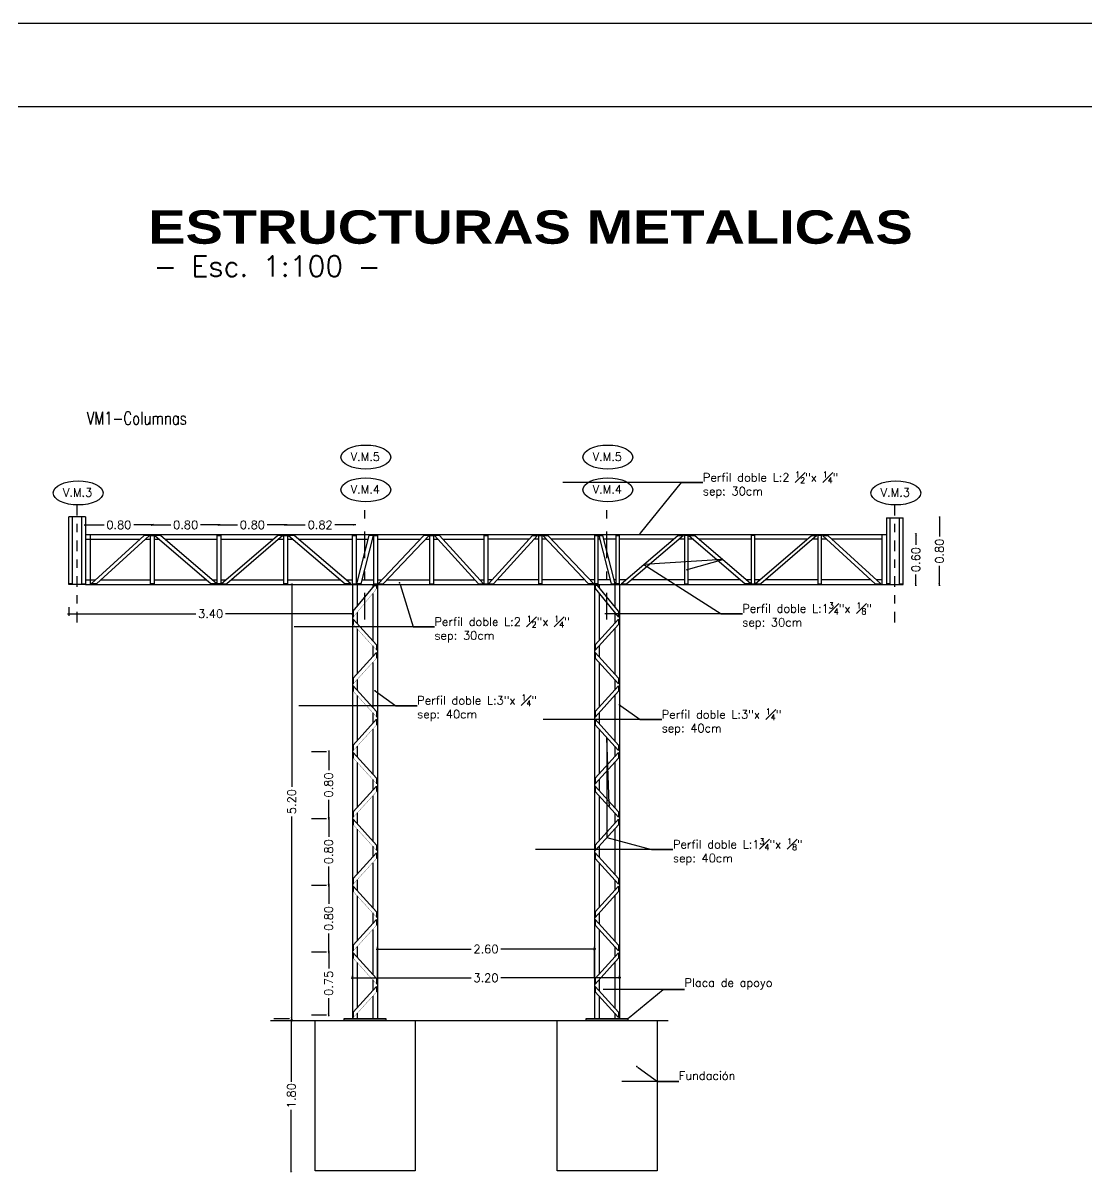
# Model space of a CAD drawing. Header units: millimetres. Extents: x 15 to 74, y 2 to 179.
# Drawn here: x 50.73 to 63.48, y 115.47 to 129.33 of the extents above; entities that cross this region are included whole.
import ezdxf
from ezdxf import colors
from ezdxf.entities.mleader import LeaderData, LeaderLine
from ezdxf.math import Vec2, Vec3

# ---------------------------------------------------------------- set-up
doc = ezdxf.new("R2010")
doc.units = ezdxf.units.MM
doc.linetypes.add('DASHDOT', pattern=[25.4, 12.7, -6.35, 0, -6.35])
for name, color, linetype in [('00-NIVELES', 3, 'Continuous'), ('00-REFE', 2, 'Continuous'), ('Cordones', 4, 'Continuous'), ('Diagonales', 12, 'Continuous'), ('EjeV.M. 2', 4, 'DASHDOT'), ('EjeV.M.4', 6, 'DASHDOT'), ('TEXTO', 7, 'Continuous'), ('Vigas - frontal', 8, 'Continuous'), ('ZAP-NERV', 5, 'Continuous')]:
    doc.layers.add(name, color=color, linetype=linetype)
doc.styles.add('ARIAL', font='Simplex.shx')
doc.styles.add('COTAS', font='simplex.shx')
doc.styles.add('ROMANS', font='romans')
doc.styles.add('SANSSERIFBOLD', font='sasb____.pfb', dxfattribs={"width": 1.2})
doc.dimstyles.new('COTAS01', dxfattribs={"dimscale": 0.5, "dimtxt": 0.2, "dimasz": 0.05, "dimexe": 0.05, "dimexo": 1, "dimgap": 0.05, "dimtad": 0, "dimzin": 0, "dimdsep": 46, "dimtxsty": 'COTAS', "dimblk1": 'ARCHTICK', "dimblk2": 'ARCHTICK', "dimsah": 1, "dimcen": 0.05, "dimdle": 0.03, "dimclrd": 1, "dimclre": 1, "dimclrt": 2, "dimadec": 0, "dimazin": 0, "dimtfac": 1, "dimtofl": 0, "dimtmove": 0, "dimatfit": 3, "dimldrblk": 'ARCHTICK', "dimfxl": 1, "dimtolj": 1, "dimtzin": 0, "dimarcsym": 0})

# ---------------------------------------------------------------- blocks, each defined once
blk = doc.blocks.new('_Dot')
at = {"color": 0, "linetype": 'ByBlock', "lineweight": -2}
blk.add_line((-0.5, 0), (-1, 0), dxfattribs=at)
at = {"color": 0, "linetype": 'ByBlock', "const_width": 0.5}
blk.add_lwpolyline([(-0.25, 0, 1), (0.25, 0, 1)], format="xyb", close=True, dxfattribs=at)
blk = doc.blocks.new('_ARCHTICK')
at = {"color": 0, "linetype": 'ByBlock', "const_width": 0.15}
blk.add_lwpolyline([(-0.5, -0.5), (0.5, 0.5)], dxfattribs=at)
blk = doc.blocks.new('*D49')
at = {"layer": 'DEFPOINTS', "color": 0, "transparency": 16777216}
for p in [(61.075, 123.206), (61.075, 122.606), (61.427, 122.606)]:
    blk.add_point(p, dxfattribs=at)
at = {"layer": 'Diagonales', "color": 1, "lineweight": -2, "transparency": 16777216}
for p, q in [((61.427, 123.221), (61.427, 123.083)), ((61.427, 122.591), (61.427, 122.729))]:
    blk.add_line(p, q, dxfattribs=at)
at = {"layer": 'Diagonales', "color": 1, "lineweight": -2, "transparency": 16777216, "xscale": 0.025, "yscale": 0.025, "zscale": 0.025}
for p, rotation in [((61.427, 123.206), 90), ((61.427, 122.606), 270)]:
    blk.add_blockref('_ARCHTICK', p, dxfattribs=dict(at, rotation=rotation))
at = {"layer": 'Diagonales', "color": 2, "transparency": 16777216, "insert": (61.427, 122.906), "char_height": 0.1, "attachment_point": 5, "rotation": 90, "style": 'COTAS'}
blk.add_mtext('\\A1;0.60', dxfattribs=at)
blk = doc.blocks.new('*D50')
at = {"layer": 'DEFPOINTS', "color": 0, "transparency": 16777216}
for p in [(60.997, 123.408), (60.997, 122.606), (61.71, 122.606)]:
    blk.add_point(p, dxfattribs=at)
at = {"layer": 'Diagonales', "color": 1, "lineweight": -2, "transparency": 16777216}
for p, q in [((61.71, 123.423), (61.71, 123.184)), ((61.71, 122.591), (61.71, 122.83))]:
    blk.add_line(p, q, dxfattribs=at)
at = {"layer": 'Diagonales', "color": 1, "lineweight": -2, "transparency": 16777216, "xscale": 0.025, "yscale": 0.025, "zscale": 0.025}
for p, rotation in [((61.71, 123.408), 90), ((61.71, 122.606), 270)]:
    blk.add_blockref('_ARCHTICK', p, dxfattribs=dict(at, rotation=rotation))
at = {"layer": 'Diagonales', "color": 2, "transparency": 16777216, "insert": (61.71, 123.007), "char_height": 0.1, "attachment_point": 5, "rotation": 90, "style": 'COTAS'}
blk.add_mtext('\\A1;0.80', dxfattribs=at)
blk = doc.blocks.new('*D51')
at = {"layer": 'DEFPOINTS', "color": 0, "transparency": 16777216}
for p in [(54.234, 122.606), (53.947, 117.406), (54.234, 117.406)]:
    blk.add_point(p, dxfattribs=at)
at = {"layer": 'Diagonales', "color": 1, "lineweight": -2, "transparency": 16777216}
for p, q in [((53.734, 122.606), (53.922, 122.606)), ((53.947, 122.621), (53.947, 120.183)), ((53.947, 117.391), (53.947, 119.829)), ((53.734, 117.406), (53.922, 117.406))]:
    blk.add_line(p, q, dxfattribs=at)
at = {"layer": 'Diagonales', "color": 1, "lineweight": -2, "transparency": 16777216, "xscale": 0.025, "yscale": 0.025, "zscale": 0.025}
for p, rotation in [((53.947, 122.606), 90), ((53.947, 117.406), 270)]:
    blk.add_blockref('_ARCHTICK', p, dxfattribs=dict(at, rotation=rotation))
at = {"layer": 'Diagonales', "color": 2, "transparency": 16777216, "insert": (53.947, 120.006), "char_height": 0.1, "attachment_point": 5, "rotation": 90, "style": 'COTAS'}
blk.add_mtext('\\A1;5.20', dxfattribs=at)
blk = doc.blocks.new('*D52')
at = {"layer": 'DEFPOINTS', "color": 0, "transparency": 16777216}
for p in [(57.875, 117.894), (54.675, 117.406), (57.875, 117.406)]:
    blk.add_point(p, dxfattribs=at)
at = {"layer": 'Diagonales', "color": 1, "lineweight": -2, "transparency": 16777216}
for p, q in [((54.66, 117.894), (56.098, 117.894)), ((54.675, 117.906), (54.675, 117.919)), ((57.89, 117.894), (56.453, 117.894)), ((57.875, 117.906), (57.875, 117.919))]:
    blk.add_line(p, q, dxfattribs=at)
at = {"layer": 'Diagonales', "color": 1, "lineweight": -2, "transparency": 16777216, "xscale": 0.025, "yscale": 0.025, "zscale": 0.025, "rotation": 180}
blk.add_blockref('_ARCHTICK', (54.675, 117.894), dxfattribs=at)
at = {"layer": 'Diagonales', "color": 1, "lineweight": -2, "transparency": 16777216, "xscale": 0.025, "yscale": 0.025, "zscale": 0.025}
blk.add_blockref('_ARCHTICK', (57.875, 117.894), dxfattribs=at)
at = {"layer": 'Diagonales', "color": 2, "transparency": 16777216, "insert": (56.275, 117.894), "char_height": 0.1, "attachment_point": 5, "style": 'COTAS'}
blk.add_mtext('\\A1;3.20', dxfattribs=at)
blk = doc.blocks.new('*D53')
at = {"layer": 'DEFPOINTS', "color": 0, "transparency": 16777216}
for p in [(57.575, 118.239), (54.975, 117.406), (57.575, 117.406)]:
    blk.add_point(p, dxfattribs=at)
at = {"layer": 'Diagonales', "color": 1, "lineweight": -2, "transparency": 16777216}
for p, q in [((54.975, 117.906), (54.975, 118.264)), ((57.575, 117.906), (57.575, 118.264)), ((54.96, 118.239), (56.098, 118.239)), ((57.59, 118.239), (56.453, 118.239))]:
    blk.add_line(p, q, dxfattribs=at)
at = {"layer": 'Diagonales', "color": 1, "lineweight": -2, "transparency": 16777216, "xscale": 0.025, "yscale": 0.025, "zscale": 0.025, "rotation": 180}
blk.add_blockref('_ARCHTICK', (54.975, 118.239), dxfattribs=at)
at = {"layer": 'Diagonales', "color": 1, "lineweight": -2, "transparency": 16777216, "xscale": 0.025, "yscale": 0.025, "zscale": 0.025}
blk.add_blockref('_ARCHTICK', (57.575, 118.239), dxfattribs=at)
at = {"layer": 'Diagonales', "color": 2, "transparency": 16777216, "insert": (56.275, 118.239), "char_height": 0.1, "attachment_point": 5, "style": 'COTAS'}
blk.add_mtext('\\A1;2.60', dxfattribs=at)
blk = doc.blocks.new('*D54')
at = {"layer": 'DEFPOINTS', "color": 0, "transparency": 16777216}
for p in [(51.275, 122.836), (54.675, 122.836), (54.675, 122.258)]:
    blk.add_point(p, dxfattribs=at)
at = {"layer": 'Diagonales', "color": 1, "lineweight": -2, "transparency": 16777216}
for p, q in [((51.275, 122.336), (51.275, 122.233)), ((54.675, 122.336), (54.675, 122.233)), ((51.26, 122.258), (52.798, 122.258)), ((54.69, 122.258), (53.153, 122.258))]:
    blk.add_line(p, q, dxfattribs=at)
at = {"layer": 'Diagonales', "color": 1, "lineweight": -2, "transparency": 16777216, "xscale": 0.025, "yscale": 0.025, "zscale": 0.025, "rotation": 180}
blk.add_blockref('_ARCHTICK', (51.275, 122.258), dxfattribs=at)
at = {"layer": 'Diagonales', "color": 1, "lineweight": -2, "transparency": 16777216, "xscale": 0.025, "yscale": 0.025, "zscale": 0.025}
blk.add_blockref('_ARCHTICK', (54.675, 122.258), dxfattribs=at)
at = {"layer": 'Diagonales', "color": 2, "transparency": 16777216, "insert": (52.975, 122.258), "char_height": 0.1, "attachment_point": 5, "style": 'COTAS'}
blk.add_mtext('\\A1;3.40', dxfattribs=at)
blk = doc.blocks.new('*D55')
at = {"layer": 'DEFPOINTS', "color": 0, "transparency": 16777216}
for p in [(53.076, 123.322), (52.276, 123.211), (53.076, 123.211)]:
    blk.add_point(p, dxfattribs=at)
at = {"layer": 'Diagonales', "color": 1, "lineweight": -2, "transparency": 16777216}
for p, q in [((52.261, 123.322), (52.499, 123.322)), ((53.091, 123.322), (52.854, 123.322))]:
    blk.add_line(p, q, dxfattribs=at)
at = {"layer": 'Diagonales', "color": 1, "lineweight": -2, "transparency": 16777216, "xscale": 0.025, "yscale": 0.025, "zscale": 0.025, "rotation": 180}
blk.add_blockref('_ARCHTICK', (52.276, 123.322), dxfattribs=at)
at = {"layer": 'Diagonales', "color": 1, "lineweight": -2, "transparency": 16777216, "xscale": 0.025, "yscale": 0.025, "zscale": 0.025}
blk.add_blockref('_ARCHTICK', (53.076, 123.322), dxfattribs=at)
at = {"layer": 'Diagonales', "color": 2, "transparency": 16777216, "insert": (52.676, 123.322), "char_height": 0.1, "attachment_point": 5, "style": 'COTAS'}
blk.add_mtext('\\A1;0.80', dxfattribs=at)
blk = doc.blocks.new('*D56')
at = {"layer": 'DEFPOINTS', "color": 0, "transparency": 16777216}
for p in [(53.876, 123.322), (53.076, 123.211), (53.876, 123.211)]:
    blk.add_point(p, dxfattribs=at)
at = {"layer": 'Diagonales', "color": 1, "lineweight": -2, "transparency": 16777216}
for p, q in [((53.061, 123.322), (53.299, 123.322)), ((53.891, 123.322), (53.654, 123.322))]:
    blk.add_line(p, q, dxfattribs=at)
at = {"layer": 'Diagonales', "color": 1, "lineweight": -2, "transparency": 16777216, "xscale": 0.025, "yscale": 0.025, "zscale": 0.025, "rotation": 180}
blk.add_blockref('_ARCHTICK', (53.076, 123.322), dxfattribs=at)
at = {"layer": 'Diagonales', "color": 1, "lineweight": -2, "transparency": 16777216, "xscale": 0.025, "yscale": 0.025, "zscale": 0.025}
blk.add_blockref('_ARCHTICK', (53.876, 123.322), dxfattribs=at)
at = {"layer": 'Diagonales', "color": 2, "transparency": 16777216, "insert": (53.476, 123.322), "char_height": 0.1, "attachment_point": 5, "style": 'COTAS'}
blk.add_mtext('\\A1;0.80', dxfattribs=at)
blk = doc.blocks.new('*D57')
at = {"layer": 'DEFPOINTS', "color": 0, "transparency": 16777216}
for p in [(54.699, 123.322), (53.876, 123.211), (54.699, 123.211)]:
    blk.add_point(p, dxfattribs=at)
at = {"layer": 'Diagonales', "color": 1, "lineweight": -2, "transparency": 16777216}
for p, q in [((53.861, 123.322), (54.11, 123.322)), ((54.714, 123.322), (54.465, 123.322))]:
    blk.add_line(p, q, dxfattribs=at)
at = {"layer": 'Diagonales', "color": 1, "lineweight": -2, "transparency": 16777216, "xscale": 0.025, "yscale": 0.025, "zscale": 0.025, "rotation": 180}
blk.add_blockref('_ARCHTICK', (53.876, 123.322), dxfattribs=at)
at = {"layer": 'Diagonales', "color": 1, "lineweight": -2, "transparency": 16777216, "xscale": 0.025, "yscale": 0.025, "zscale": 0.025}
blk.add_blockref('_ARCHTICK', (54.699, 123.322), dxfattribs=at)
at = {"layer": 'Diagonales', "color": 2, "transparency": 16777216, "insert": (54.288, 123.322), "char_height": 0.1, "attachment_point": 5, "style": 'COTAS'}
blk.add_mtext('\\A1;0.82', dxfattribs=at)
blk = doc.blocks.new('*D58')
at = {"layer": 'DEFPOINTS', "color": 0, "transparency": 16777216}
for p in [(54.39, 118.204), (54.685, 118.204), (54.685, 117.451)]:
    blk.add_point(p, dxfattribs=at)
at = {"layer": 'Diagonales', "color": 1, "lineweight": -2, "transparency": 16777216}
for p, q in [((54.185, 118.204), (54.365, 118.204)), ((54.39, 118.219), (54.39, 118.005)), ((54.39, 117.436), (54.39, 117.65)), ((54.185, 117.451), (54.365, 117.451))]:
    blk.add_line(p, q, dxfattribs=at)
at = {"layer": 'Diagonales', "color": 1, "lineweight": -2, "transparency": 16777216, "xscale": 0.025, "yscale": 0.025, "zscale": 0.025}
for p, rotation in [((54.39, 118.204), 90), ((54.39, 117.451), 270)]:
    blk.add_blockref('_ARCHTICK', p, dxfattribs=dict(at, rotation=rotation))
at = {"layer": 'Diagonales', "color": 2, "transparency": 16777216, "insert": (54.39, 117.828), "char_height": 0.1, "attachment_point": 5, "rotation": 90, "style": 'COTAS'}
blk.add_mtext('\\A1;0.75', dxfattribs=at)
blk = doc.blocks.new('*D59')
at = {"layer": 'DEFPOINTS', "color": 0, "transparency": 16777216}
for p in [(54.39, 119.005), (54.685, 119.005), (54.685, 118.204)]:
    blk.add_point(p, dxfattribs=at)
at = {"layer": 'Diagonales', "color": 1, "lineweight": -2, "transparency": 16777216}
for p, q in [((54.185, 119.005), (54.365, 119.005)), ((54.39, 119.02), (54.39, 118.782)), ((54.39, 118.189), (54.39, 118.427)), ((54.185, 118.204), (54.365, 118.204))]:
    blk.add_line(p, q, dxfattribs=at)
at = {"layer": 'Diagonales', "color": 1, "lineweight": -2, "transparency": 16777216, "xscale": 0.025, "yscale": 0.025, "zscale": 0.025}
for p, rotation in [((54.39, 119.005), 90), ((54.39, 118.204), 270)]:
    blk.add_blockref('_ARCHTICK', p, dxfattribs=dict(at, rotation=rotation))
at = {"layer": 'Diagonales', "color": 2, "transparency": 16777216, "insert": (54.39, 118.605), "char_height": 0.1, "attachment_point": 5, "rotation": 90, "style": 'COTAS'}
blk.add_mtext('\\A1;0.80', dxfattribs=at)
blk = doc.blocks.new('*D60')
at = {"layer": 'DEFPOINTS', "color": 0, "transparency": 16777216}
for p in [(54.39, 119.805), (54.685, 119.805), (54.685, 119.005)]:
    blk.add_point(p, dxfattribs=at)
at = {"layer": 'Diagonales', "color": 1, "lineweight": -2, "transparency": 16777216}
for p, q in [((54.185, 119.805), (54.365, 119.805)), ((54.39, 119.82), (54.39, 119.582)), ((54.39, 118.99), (54.39, 119.227)), ((54.185, 119.005), (54.365, 119.005))]:
    blk.add_line(p, q, dxfattribs=at)
at = {"layer": 'Diagonales', "color": 1, "lineweight": -2, "transparency": 16777216, "xscale": 0.025, "yscale": 0.025, "zscale": 0.025}
for p, rotation in [((54.39, 119.805), 90), ((54.39, 119.005), 270)]:
    blk.add_blockref('_ARCHTICK', p, dxfattribs=dict(at, rotation=rotation))
at = {"layer": 'Diagonales', "color": 2, "transparency": 16777216, "insert": (54.39, 119.405), "char_height": 0.1, "attachment_point": 5, "rotation": 90, "style": 'COTAS'}
blk.add_mtext('\\A1;0.80', dxfattribs=at)
blk = doc.blocks.new('*D61')
at = {"layer": 'DEFPOINTS', "color": 0, "transparency": 16777216}
for p in [(54.39, 120.605), (54.685, 120.605), (54.685, 119.805)]:
    blk.add_point(p, dxfattribs=at)
at = {"layer": 'Diagonales', "color": 1, "lineweight": -2, "transparency": 16777216}
for p, q in [((54.185, 120.605), (54.365, 120.605)), ((54.39, 120.62), (54.39, 120.382)), ((54.39, 119.79), (54.39, 120.027)), ((54.185, 119.805), (54.365, 119.805))]:
    blk.add_line(p, q, dxfattribs=at)
at = {"layer": 'Diagonales', "color": 1, "lineweight": -2, "transparency": 16777216, "xscale": 0.025, "yscale": 0.025, "zscale": 0.025}
for p, rotation in [((54.39, 120.605), 90), ((54.39, 119.805), 270)]:
    blk.add_blockref('_ARCHTICK', p, dxfattribs=dict(at, rotation=rotation))
at = {"layer": 'Diagonales', "color": 2, "transparency": 16777216, "insert": (54.39, 120.205), "char_height": 0.1, "attachment_point": 5, "rotation": 90, "style": 'COTAS'}
blk.add_mtext('\\A1;0.80', dxfattribs=at)
blk = doc.blocks.new('*D62')
at = {"layer": 'DEFPOINTS', "color": 0, "transparency": 16777216}
for p in [(52.275, 123.322), (51.475, 123.211), (52.275, 123.211)]:
    blk.add_point(p, dxfattribs=at)
at = {"layer": 'Diagonales', "color": 1, "lineweight": -2, "transparency": 16777216}
for p, q in [((51.46, 123.322), (51.698, 123.322)), ((52.29, 123.322), (52.053, 123.322))]:
    blk.add_line(p, q, dxfattribs=at)
at = {"layer": 'Diagonales', "color": 1, "lineweight": -2, "transparency": 16777216, "xscale": 0.025, "yscale": 0.025, "zscale": 0.025, "rotation": 180}
blk.add_blockref('_ARCHTICK', (51.475, 123.322), dxfattribs=at)
at = {"layer": 'Diagonales', "color": 1, "lineweight": -2, "transparency": 16777216, "xscale": 0.025, "yscale": 0.025, "zscale": 0.025}
blk.add_blockref('_ARCHTICK', (52.275, 123.322), dxfattribs=at)
at = {"layer": 'Diagonales', "color": 2, "transparency": 16777216, "insert": (51.875, 123.322), "char_height": 0.1, "attachment_point": 5, "style": 'COTAS'}
blk.add_mtext('\\A1;0.80', dxfattribs=at)
blk = doc.blocks.new('*D73')
at = {"layer": 'DEFPOINTS', "color": 0, "transparency": 16777216}
for p in [(53.942, 117.381), (54.226, 117.381), (54.227, 115.581)]:
    blk.add_point(p, dxfattribs=at)
at = {"layer": 'Diagonales', "color": 1, "lineweight": -2, "transparency": 16777216}
for p, q in [((53.942, 117.396), (53.942, 116.648)), ((53.942, 115.566), (53.942, 116.313))]:
    blk.add_line(p, q, dxfattribs=at)
at = {"layer": 'Diagonales', "color": 1, "lineweight": -2, "transparency": 16777216, "xscale": 0.025, "yscale": 0.025, "zscale": 0.025}
for p, rotation in [((53.942, 117.381), 90), ((53.942, 115.581), 270)]:
    blk.add_blockref('_ARCHTICK', p, dxfattribs=dict(at, rotation=rotation))
at = {"layer": 'Diagonales', "color": 2, "transparency": 16777216, "insert": (53.942, 116.481), "char_height": 0.1, "attachment_point": 5, "rotation": 90, "style": 'COTAS'}
blk.add_mtext('\\A1;1.80', dxfattribs=at)

msp = doc.modelspace()

# ---------------------------------------------------------------- linework, layer by layer
at = {"color": 1}
msp.add_lwpolyline([(73.988, 129.335), (73.988, 87.335), (14.588, 87.335), (14.588, 129.335)], close=True, dxfattribs=at)
at = {"color": 7}
msp.add_lwpolyline([(17.088, 128.335), (72.988, 128.335), (72.988, 88.335), (17.088, 88.335)], close=True, dxfattribs=at)
at = {"layer": 'Cordones'}
for p, q in [((51.475, 123.206), (51.475, 122.606)), ((51.475, 123.206), (61.075, 123.206)), ((51.475, 123.149), (52.125, 123.149)), ((51.532, 123.206), (51.532, 122.606)), ((52.191, 123.149), (52.253, 123.149)), ((52.297, 123.149), (52.362, 123.149)), ((52.43, 123.149), (53.053, 123.149)), ((53.097, 123.149), (53.72, 123.149)), ((53.788, 123.149), (53.853, 123.149)), ((53.897, 123.149), (53.963, 123.149)), ((54.031, 123.149), (54.675, 123.149)), ((54.72, 123.149), (54.865, 123.149)), ((54.91, 123.149), (54.931, 123.149)), ((54.975, 123.149), (55.488, 123.149)), ((55.647, 123.149), (55.7, 123.149)), ((55.76, 123.149), (56.253, 123.149)), ((56.79, 123.149), (56.297, 123.149)), ((56.903, 123.149), (56.85, 123.149)), ((57.575, 123.149), (57.063, 123.149)), ((57.64, 123.149), (57.62, 123.149)), ((57.831, 123.149), (57.686, 123.149)), ((58.519, 123.149), (57.875, 123.149)), ((58.653, 123.149), (58.587, 123.149)), ((58.762, 123.149), (58.697, 123.149)), ((59.453, 123.149), (58.83, 123.149)), ((60.12, 123.149), (59.497, 123.149)), ((60.253, 123.149), (60.188, 123.149)), ((60.359, 123.149), (60.297, 123.149)), ((61.018, 123.149), (60.425, 123.149)), ((61.018, 123.206), (61.018, 122.606)), ((51.475, 122.663), (51.595, 122.663)), ((51.475, 122.606), (61.075, 122.606)), ((51.661, 122.663), (52.253, 122.663)), ((52.297, 122.663), (52.925, 122.663)), ((52.993, 122.663), (53.053, 122.663)), ((53.097, 122.663), (53.157, 122.663)), ((53.225, 122.663), (53.853, 122.663)), ((53.897, 122.663), (54.531, 122.663)), ((54.599, 122.663), (54.675, 122.663)), ((54.675, 122.606), (54.675, 117.406)), ((54.72, 122.663), (54.74, 122.663)), ((54.732, 122.606), (54.732, 122.344)), ((54.786, 122.663), (54.931, 122.663)), ((54.918, 122.606), (54.918, 122.57)), ((54.975, 122.663), (55.028, 122.663)), ((54.975, 122.606), (54.975, 117.406)), ((55.09, 122.663), (55.603, 122.663)), ((55.647, 122.663), (56.142, 122.663)), ((56.202, 122.663), (56.253, 122.663)), ((56.349, 122.663), (56.297, 122.663)), ((56.903, 122.663), (56.409, 122.663)), ((57.461, 122.663), (56.947, 122.663)), ((57.575, 122.663), (57.522, 122.663)), ((57.575, 122.606), (57.575, 117.406)), ((57.764, 122.663), (57.62, 122.663)), ((57.632, 122.606), (57.632, 122.57)), ((57.831, 122.663), (57.81, 122.663)), ((57.818, 122.606), (57.818, 122.344)), ((57.951, 122.663), (57.875, 122.663)), ((57.875, 122.606), (57.875, 117.406)), ((58.653, 122.663), (58.019, 122.663)), ((59.325, 122.663), (58.697, 122.663)), ((59.453, 122.663), (59.393, 122.663)), ((59.557, 122.663), (59.497, 122.663)), ((60.253, 122.663), (59.625, 122.663)), ((60.889, 122.663), (60.297, 122.663)), ((61.018, 122.663), (60.955, 122.663)), ((54.918, 122.5), (54.918, 121.937)), ((57.632, 122.5), (57.632, 121.937)), ((54.732, 122.274), (54.732, 122.142)), ((57.818, 122.274), (57.818, 122.142)), ((54.732, 122.076), (54.732, 121.536)), ((57.818, 122.076), (57.818, 121.536)), ((54.918, 121.871), (54.918, 121.741)), ((57.632, 121.871), (57.632, 121.741)), ((54.918, 121.674), (54.918, 121.137)), ((57.632, 121.674), (57.632, 121.137)), ((54.732, 121.47), (54.732, 121.342)), ((57.818, 121.47), (57.818, 121.342)), ((54.732, 121.276), (54.732, 120.736)), ((57.818, 121.276), (57.818, 120.736)), ((54.918, 121.071), (54.918, 120.941)), ((57.632, 121.071), (57.632, 120.941)), ((54.918, 120.874), (54.918, 120.337)), ((57.632, 120.874), (57.632, 120.337)), ((54.732, 120.67), (54.732, 120.542)), ((57.818, 120.67), (57.818, 120.542)), ((54.732, 120.476), (54.732, 119.936)), ((57.818, 120.476), (57.818, 119.936)), ((54.918, 120.271), (54.918, 120.141)), ((57.632, 120.271), (57.632, 120.141)), ((54.918, 120.074), (54.918, 119.537)), ((57.632, 120.074), (57.632, 119.537)), ((54.732, 119.87), (54.732, 119.742)), ((57.818, 119.87), (57.818, 119.742)), ((54.732, 119.676), (54.732, 119.136)), ((57.818, 119.676), (57.818, 119.136)), ((54.918, 119.471), (54.918, 119.341)), ((57.632, 119.471), (57.632, 119.341)), ((54.918, 119.274), (54.918, 118.737)), ((57.632, 119.274), (57.632, 118.737)), ((54.732, 119.07), (54.732, 118.942)), ((57.818, 119.07), (57.818, 118.942)), ((54.732, 118.876), (54.732, 118.336)), ((57.818, 118.876), (57.818, 118.336)), ((54.918, 118.671), (54.918, 118.541)), ((57.632, 118.671), (57.632, 118.541)), ((54.918, 118.474), (54.918, 117.937)), ((57.632, 118.474), (57.632, 117.937)), ((54.732, 118.27), (54.732, 118.142)), ((57.818, 118.27), (57.818, 118.142)), ((54.732, 118.076), (54.732, 117.536)), ((57.818, 118.076), (57.818, 117.536)), ((54.918, 117.871), (54.918, 117.741)), ((57.632, 117.871), (57.632, 117.741)), ((54.918, 117.674), (54.918, 117.406)), ((57.632, 117.674), (57.632, 117.406)), ((54.732, 117.47), (54.732, 117.406)), ((57.818, 117.47), (57.818, 117.406))]:
    msp.add_line(p, q, dxfattribs=at)
at = {"layer": 'Diagonales'}
for p, q in [((52.242, 123.196), (52.177, 123.196)), ((52.376, 123.196), (52.308, 123.196)), ((53.842, 123.196), (53.775, 123.196)), ((53.976, 123.196), (53.908, 123.196)), ((54.72, 123.196), (54.675, 123.196)), ((54.923, 123.196), (54.877, 123.196)), ((54.975, 123.196), (54.931, 123.196)), ((55.593, 123.196), (55.532, 123.196)), ((55.549, 123.149), (55.603, 123.149)), ((55.647, 123.196), (55.603, 123.196)), ((55.717, 123.196), (55.657, 123.196)), ((56.833, 123.196), (56.893, 123.196)), ((56.903, 123.196), (56.947, 123.196)), ((57.002, 123.149), (56.947, 123.149)), ((56.957, 123.196), (57.018, 123.196)), ((57.575, 123.196), (57.62, 123.196)), ((57.628, 123.196), (57.674, 123.196)), ((57.831, 123.196), (57.875, 123.196)), ((58.574, 123.196), (58.642, 123.196)), ((58.708, 123.196), (58.776, 123.196)), ((60.175, 123.196), (60.242, 123.196)), ((60.308, 123.196), (60.374, 123.196)), ((51.609, 122.616), (51.544, 122.616)), ((52.297, 122.616), (52.253, 122.616)), ((53.048, 122.616), (52.98, 122.616)), ((53.097, 122.616), (53.053, 122.616)), ((53.103, 122.616), (53.171, 122.616)), ((53.897, 122.616), (53.853, 122.616)), ((54.655, 122.616), (54.586, 122.616)), ((54.675, 122.616), (54.72, 122.616)), ((54.774, 122.616), (54.728, 122.616)), ((54.931, 122.616), (54.975, 122.616)), ((54.939, 122.596), (54.965, 122.596)), ((54.965, 122.596), (54.965, 122.558)), ((54.984, 122.616), (55.045, 122.616)), ((55.603, 122.616), (55.647, 122.616)), ((56.184, 122.616), (56.244, 122.616)), ((56.253, 122.616), (56.297, 122.616)), ((56.306, 122.616), (56.366, 122.616)), ((56.947, 122.616), (56.903, 122.616)), ((57.566, 122.616), (57.505, 122.616)), ((57.62, 122.616), (57.575, 122.616)), ((57.575, 122.607), (57.575, 122.606)), ((57.585, 122.596), (57.585, 122.558)), ((57.611, 122.596), (57.585, 122.596)), ((57.776, 122.616), (57.822, 122.616)), ((57.875, 122.616), (57.831, 122.616)), ((57.896, 122.616), (57.964, 122.616)), ((58.653, 122.616), (58.697, 122.616)), ((59.448, 122.616), (59.38, 122.616)), ((59.453, 122.616), (59.497, 122.616)), ((59.503, 122.616), (59.571, 122.616)), ((60.253, 122.616), (60.297, 122.616)), ((60.941, 122.616), (61.007, 122.616)), ((54.685, 122.287), (54.685, 122.217)), ((57.865, 122.287), (57.865, 122.217)), ((54.685, 122.194), (54.685, 122.128)), ((57.865, 122.194), (57.865, 122.128)), ((54.965, 121.885), (54.965, 121.819)), ((57.585, 121.885), (57.585, 121.819)), ((54.965, 121.792), (54.965, 121.726)), ((57.585, 121.792), (57.585, 121.726)), ((54.685, 121.484), (54.685, 121.418)), ((57.865, 121.484), (57.865, 121.418)), ((54.685, 121.394), (54.685, 121.328)), ((57.865, 121.394), (57.865, 121.328)), ((54.965, 121.085), (54.965, 121.019)), ((57.585, 121.085), (57.585, 121.019)), ((54.965, 120.992), (54.965, 120.926)), ((57.585, 120.992), (57.585, 120.926)), ((54.685, 120.684), (54.685, 120.618)), ((57.865, 120.684), (57.865, 120.618)), ((54.685, 120.594), (54.685, 120.528)), ((57.865, 120.594), (57.865, 120.528)), ((54.965, 120.285), (54.965, 120.219)), ((54.965, 120.192), (54.965, 120.126)), ((57.585, 120.285), (57.585, 120.219)), ((57.585, 120.192), (57.585, 120.126)), ((54.685, 119.884), (54.685, 119.818)), ((54.685, 119.794), (54.685, 119.728)), ((57.865, 119.884), (57.865, 119.818)), ((57.865, 119.794), (57.865, 119.728)), ((54.965, 119.485), (54.965, 119.419)), ((54.965, 119.392), (54.965, 119.326)), ((57.585, 119.485), (57.585, 119.419)), ((57.585, 119.392), (57.585, 119.326)), ((54.685, 119.084), (54.685, 119.018)), ((57.865, 119.084), (57.865, 119.018)), ((54.685, 118.994), (54.685, 118.928)), ((57.865, 118.994), (57.865, 118.928)), ((54.965, 118.685), (54.965, 118.619)), ((57.585, 118.685), (57.585, 118.619)), ((54.965, 118.592), (54.965, 118.526)), ((57.585, 118.592), (57.585, 118.526)), ((54.685, 118.284), (54.685, 118.218)), ((57.865, 118.284), (57.865, 118.218)), ((54.685, 118.194), (54.685, 118.128)), ((57.865, 118.194), (57.865, 118.128)), ((54.965, 117.885), (54.965, 117.819)), ((57.585, 117.885), (57.585, 117.819)), ((54.965, 117.792), (54.965, 117.726)), ((57.585, 117.792), (57.585, 117.726)), ((54.685, 117.484), (54.685, 117.418)), ((57.865, 117.484), (57.865, 117.418))]:
    msp.add_line(p, q, dxfattribs=at)
for points in [[(51.544, 122.616), (52.177, 123.196)], [(52.242, 123.196), (51.609, 122.616)], [(52.253, 122.616), (52.253, 123.196), (52.297, 123.196), (52.297, 122.616)], [(52.308, 123.196), (52.98, 122.616)], [(53.048, 122.616), (52.376, 123.196)], [(53.053, 122.616), (53.053, 123.196), (53.097, 123.196), (53.097, 122.616)], [(53.103, 122.616), (53.775, 123.196)], [(53.842, 123.196), (53.171, 122.616)], [(53.853, 122.616), (53.853, 123.196), (53.897, 123.196), (53.897, 122.616)], [(53.908, 123.196), (54.586, 122.616)], [(54.655, 122.616), (53.976, 123.196)], [(54.675, 122.616), (54.675, 123.196), (54.72, 123.196), (54.72, 122.616)], [(54.728, 122.616), (54.877, 123.196)], [(54.923, 123.196), (54.774, 122.616)], [(54.931, 122.616), (54.931, 123.196), (54.975, 123.196), (54.975, 122.616)], [(54.984, 122.616), (55.532, 123.196)], [(55.593, 123.196), (55.045, 122.616)], [(55.603, 122.616), (55.603, 123.196), (55.647, 123.196), (55.647, 122.616)], [(55.657, 123.196), (56.184, 122.616)], [(56.244, 122.616), (55.717, 123.196)], [(56.253, 122.616), (56.253, 123.196), (56.297, 123.196), (56.297, 122.616)], [(56.306, 122.616), (56.833, 123.196)], [(56.893, 123.196), (56.366, 122.616)], [(56.947, 122.616), (56.947, 123.196), (56.903, 123.196), (56.903, 122.616)], [(56.957, 123.196), (57.505, 122.616)], [(57.566, 122.616), (57.018, 123.196)], [(57.62, 122.616), (57.62, 123.196), (57.575, 123.196), (57.575, 122.616)], [(57.628, 123.196), (57.776, 122.616)], [(57.822, 122.616), (57.674, 123.196)], [(57.875, 122.616), (57.875, 123.196), (57.831, 123.196), (57.831, 122.616)], [(57.896, 122.616), (58.574, 123.196)], [(58.642, 123.196), (57.964, 122.616)], [(58.697, 122.616), (58.697, 123.196), (58.653, 123.196), (58.653, 122.616)], [(58.708, 123.196), (59.38, 122.616)], [(59.448, 122.616), (58.776, 123.196)], [(59.497, 122.616), (59.497, 123.196), (59.453, 123.196), (59.453, 122.616)], [(59.503, 122.616), (60.175, 123.196)], [(60.242, 123.196), (59.571, 122.616)], [(60.297, 122.616), (60.297, 123.196), (60.253, 123.196), (60.253, 122.616)], [(60.308, 123.196), (60.941, 122.616)], [(61.007, 122.616), (60.374, 123.196)], [(54.685, 122.287), (54.939, 122.596)], [(57.585, 122.558), (57.865, 122.217)], [(57.865, 122.287), (57.611, 122.596)], [(54.965, 121.885), (54.685, 122.194)], [(57.585, 121.885), (57.865, 122.194)], [(57.865, 122.128), (57.585, 121.819)], [(54.685, 121.484), (54.965, 121.792)], [(57.865, 121.484), (57.585, 121.792)], [(57.585, 121.726), (57.865, 121.418)], [(54.965, 121.085), (54.685, 121.394)], [(57.585, 121.085), (57.865, 121.394)], [(57.865, 121.328), (57.585, 121.019)], [(54.685, 120.684), (54.965, 120.992)], [(57.865, 120.684), (57.585, 120.992)], [(57.585, 120.926), (57.865, 120.618)], [(54.965, 120.285), (54.685, 120.594)], [(57.585, 120.285), (57.865, 120.594)], [(57.865, 120.528), (57.585, 120.219)], [(54.685, 119.884), (54.965, 120.192)], [(57.865, 119.884), (57.585, 120.192)], [(57.585, 120.126), (57.865, 119.818)], [(54.965, 119.485), (54.685, 119.794)], [(57.585, 119.485), (57.865, 119.794)], [(57.865, 119.728), (57.585, 119.419)], [(54.685, 119.084), (54.965, 119.392)], [(57.865, 119.084), (57.585, 119.392)], [(57.585, 119.326), (57.865, 119.018)], [(54.965, 118.685), (54.685, 118.994)], [(57.585, 118.685), (57.865, 118.994)], [(57.865, 118.928), (57.585, 118.619)], [(54.685, 118.284), (54.965, 118.592)], [(57.865, 118.284), (57.585, 118.592)], [(57.585, 118.526), (57.865, 118.218)], [(54.965, 117.885), (54.685, 118.194)], [(57.585, 117.885), (57.865, 118.194)], [(57.865, 118.128), (57.585, 117.819)], [(54.685, 117.484), (54.965, 117.792)], [(57.865, 117.484), (57.585, 117.792)], [(57.585, 117.726), (57.865, 117.418)]]:
    msp.add_lwpolyline(points, dxfattribs=at)
at = {"layer": 'Diagonales', "const_width": 0.0032}
for points in [[(54.965, 122.558), (54.685, 122.217)], [(54.685, 122.128), (54.965, 121.819)], [(54.965, 121.726), (54.685, 121.418)], [(54.685, 121.328), (54.965, 121.019)], [(54.965, 120.926), (54.685, 120.618)], [(54.685, 120.528), (54.965, 120.219)], [(54.965, 120.126), (54.685, 119.818)], [(54.685, 119.728), (54.965, 119.419)], [(54.965, 119.326), (54.685, 119.018)], [(54.685, 118.928), (54.965, 118.619)], [(54.965, 118.526), (54.685, 118.218)], [(54.685, 118.128), (54.965, 117.819)], [(54.965, 117.726), (54.685, 117.418)]]:
    msp.add_lwpolyline(points, dxfattribs=at)
at = {"layer": 'Diagonales'}
for points in [[(54.577, 117.406), (55.077, 117.406), (55.077, 117.381), (54.577, 117.381)], [(57.477, 117.406), (57.977, 117.406), (57.977, 117.381), (57.477, 117.381)]]:
    msp.add_lwpolyline(points, close=True, dxfattribs=at)
for centre in [(54.836, 124.134), (57.736, 124.134), (51.388, 123.705), (54.836, 123.742), (57.736, 123.742), (61.188, 123.705)]:
    msp.add_ellipse(centre, major_axis=(-0.299, 0), ratio=0.483781, dxfattribs=at)
at = {"layer": 'EjeV.M. 2', "ltscale": 0.01}
for p, q in [((51.375, 122.152), (51.375, 123.56)), ((61.175, 122.152), (61.175, 123.56))]:
    msp.add_line(p, q, dxfattribs=at)
at = {"layer": 'EjeV.M.4', "ltscale": 0.025}
for p, q in [((54.823, 122.189), (54.823, 123.597)), ((57.723, 122.189), (57.723, 123.597))]:
    msp.add_line(p, q, dxfattribs=at)
at = {"layer": 'Vigas - frontal'}
for p, q in [((51.275, 122.606), (51.275, 123.418)), ((51.475, 123.418), (51.275, 123.418)), ((51.32, 122.616), (51.32, 123.418)), ((51.43, 122.616), (51.43, 123.418)), ((51.475, 123.418), (51.475, 122.606)), ((61.075, 123.408), (61.075, 122.606)), ((61.075, 123.408), (61.275, 123.408)), ((61.12, 122.616), (61.12, 123.408)), ((61.23, 122.616), (61.23, 123.408)), ((61.275, 122.606), (61.275, 123.408)), ((51.32, 122.616), (51.275, 122.616)), ((51.475, 122.606), (51.275, 122.606)), ((51.43, 122.616), (51.475, 122.616)), ((61.12, 122.616), (61.075, 122.616)), ((61.075, 122.606), (61.275, 122.606)), ((61.23, 122.616), (61.275, 122.616))]:
    msp.add_line(p, q, dxfattribs=at)
at = {"layer": 'ZAP-NERV'}
msp.add_line((53.691, 117.381), (58.46, 117.381), dxfattribs=at)
for points in [[(54.227, 117.381), (55.427, 117.381), (55.427, 115.581), (54.227, 115.581)], [(57.127, 117.381), (58.327, 117.381), (58.327, 115.581), (57.127, 115.581)]]:
    msp.add_lwpolyline(points, close=True, dxfattribs=at)

# ---------------------------------------------------------------- texts
at = {"layer": '00-NIVELES', "linetype": 'ByBlock', "style": 'ROMANS', "width": 0.75}
msp.add_text('VM1-Columnas', height=0.15552, dxfattribs=at).set_placement((51.49, 124.523))
at = {"layer": '00-REFE', "linetype": 'ByBlock', "style": 'ROMANS'}
for s, p in [('V.M.5', (54.654, 124.089)), ('V.M.5', (57.554, 124.089)), ('V.M.4', (54.654, 123.697)), ('V.M.4', (57.554, 123.697)), ('V.M.3', (51.205, 123.66)), ('V.M.3', (61.005, 123.66))]:
    msp.add_text(s, height=0.1, dxfattribs=at).set_placement(p)
at = {"layer": 'TEXTO', "color": 3, "linetype": 'ByBlock', "ltscale": 0.01, "style": 'SANSSERIFBOLD', "width": 1.2}
msp.add_text('ESTRUCTURAS METALICAS', height=0.4, dxfattribs=at).set_placement((52.227, 126.691))
at = {"layer": 'TEXTO', "color": 4, "linetype": 'ByBlock', "ltscale": 0.01, "style": 'ARIAL'}
msp.add_text('- Esc. 1:100 -', height=0.25, dxfattribs=at).set_placement((52.293, 126.297))

# ---------------------------------------------------------------- dimensions: what is measured, and where the dimension line sits
at = {"layer": 'Diagonales'}
for base, p1, p2, picture, middle in [((52.275, 123.322), (51.475, 123.211), (52.275, 123.211), '*D62', (51.875, 123.322)), ((53.076, 123.322), (52.276, 123.211), (53.076, 123.211), '*D55', (52.676, 123.322)), ((53.876, 123.322), (53.076, 123.211), (53.876, 123.211), '*D56', (53.476, 123.322)), ((54.699, 123.322), (53.876, 123.211), (54.699, 123.211), '*D57', (54.288, 123.322))]:
    dim = msp.add_linear_dim(base=base, p1=p1, p2=p2, dimstyle='COTAS01', override={"dimse1": 1, "dimse2": 1}, dxfattribs=at)
    dim.commit()
    dim.dimension.update_dxf_attribs({"geometry": picture, "text_midpoint": middle})
for base, p1, p2, picture, middle in [((61.71, 122.606), (60.997, 123.408), (60.997, 122.606), '*D50', (61.71, 123.007)), ((53.942, 117.381), (54.227, 115.581), (54.226, 117.381), '*D73', (53.942, 116.481))]:
    dim = msp.add_linear_dim(base=base, p1=p1, p2=p2, angle=90, dimstyle='COTAS01', override={"dimse1": 1, "dimse2": 1}, dxfattribs=at)
    dim.commit()
    dim.dimension.update_dxf_attribs({"geometry": picture, "text_midpoint": middle})
dim = msp.add_aligned_dim(p1=(61.075, 123.206), p2=(61.075, 122.606), distance=0.352, dimstyle='COTAS01', override={"dimse1": 1, "dimse2": 1}, dxfattribs=at)
dim.commit()
dim.dimension.update_dxf_attribs({"geometry": '*D49', "text_midpoint": (61.427, 122.906)})
for base, p1, p2, picture, middle in [((54.675, 122.258), (51.275, 122.836), (54.675, 122.836), '*D54', (52.975, 122.258)), ((57.575, 118.239), (54.975, 117.406), (57.575, 117.406), '*D53', (56.275, 118.239)), ((57.875, 117.894), (54.675, 117.406), (57.875, 117.406), '*D52', (56.275, 117.894))]:
    dim = msp.add_linear_dim(base=base, p1=p1, p2=p2, dimstyle='COTAS01', dxfattribs=at)
    dim.commit()
    dim.dimension.update_dxf_attribs({"geometry": picture, "text_midpoint": middle})
for base, p1, p2, picture, middle in [((53.947, 117.406), (54.234, 122.606), (54.234, 117.406), '*D51', (53.947, 120.006)), ((54.39, 120.605), (54.685, 119.805), (54.685, 120.605), '*D61', (54.39, 120.205)), ((54.39, 119.805), (54.685, 119.005), (54.685, 119.805), '*D60', (54.39, 119.405)), ((54.39, 119.005), (54.685, 118.204), (54.685, 119.005), '*D59', (54.39, 118.605)), ((54.39, 118.204), (54.685, 117.451), (54.685, 118.204), '*D58', (54.39, 117.828))]:
    dim = msp.add_linear_dim(base=base, p1=p1, p2=p2, angle=90, dimstyle='COTAS01', dxfattribs=at)
    dim.commit()
    dim.dimension.update_dxf_attribs({"geometry": picture, "text_midpoint": middle})

# ---------------------------------------------------------------- leaders
at = {"layer": '00-REFE'}
ml = msp.add_multileader_mtext('Standard', dxfattribs=at)
ml.set_content('\\A1;Perfil doble L:2 {\\H0.7x;\\S1#2;}"x {\\H0.7x;\\S1#4;}"\\Psep: 30cm', color=256, style='ROMANS')
ml.set_leader_properties(color=1)
ml.set_arrow_properties(name='DOT')
ml.build(insert=Vec2(0, 0))
ml.multileader.update_dxf_attribs({"text_left_attachment_type": 6, "text_right_attachment_type": 6, "dogleg_length": 0.256, "arrow_head_size": 0.02})
ctx = ml.context
ctx.base_point, ctx.char_height, ctx.arrow_head_size, ctx.landing_gap_size, ctx.plane_origin = Vec3(58.875, 123.828), 0.1, 0.02, 0, Vec3(58.567, 123.896)
ctx.left_attachment, ctx.right_attachment = 6, 6
notes = []
notes.append((ctx, [(1, (1, 1, 0), (58.619, 123.828), (1, 0), 0.256, [(0, [(58.113, 123.206)], 0, [])])]))
ctx.mtext.insert, ctx.mtext.width, ctx.mtext.defined_height, ctx.mtext.line_spacing_factor, ctx.mtext.flow_direction = Vec3(58.875, 123.961), 3.89691, 0.952, 0.99, 5
ml = msp.add_multileader_mtext('Standard', dxfattribs=at)
ml.set_content('\\A1;Perfil doble L:1{\\H0.7x;\\S3#4;}"x {\\H0.7x;\\S1#8;}"\\Psep: 30cm', color=256, style='ROMANS')
ml.set_leader_properties(color=1)
ml.set_arrow_properties(name='DOT')
ml.build(insert=Vec2(0, 0))
ml.multileader.update_dxf_attribs({"text_left_attachment_type": 6, "text_right_attachment_type": 6, "dogleg_length": 0.256, "arrow_head_size": 0.02})
ctx = ml.context
ctx.base_point, ctx.char_height, ctx.arrow_head_size, ctx.landing_gap_size, ctx.plane_origin = Vec3(59.347, 122.256), 0.1, 0.02, 0, Vec3(59.138, 122.324)
ctx.left_attachment, ctx.right_attachment = 6, 6
notes.append((ctx, [(1, (1, 1, 0), (59.092, 122.256), (1, 0), 0.256, [(2, [(58.684, 122.784), (59.112, 122.906), (58.167, 122.847)], 0, [])])]))
ctx.mtext.insert, ctx.mtext.width, ctx.mtext.defined_height, ctx.mtext.line_spacing_factor, ctx.mtext.flow_direction = Vec3(59.347, 122.39), 3.89691, 0.952, 0.99, 5
ml = msp.add_multileader_mtext('Standard', dxfattribs=at)
ml.set_content('\\A1;Perfil doble L:2 {\\H0.7x;\\S1#2;}"x {\\H0.7x;\\S1#4;}"\\Psep: 30cm', color=256, style='ROMANS')
ml.set_leader_properties(color=1)
ml.set_arrow_properties(name='DOT')
ml.build(insert=Vec2(0, 0))
ml.multileader.update_dxf_attribs({"text_left_attachment_type": 6, "text_right_attachment_type": 6, "dogleg_length": 0.256, "arrow_head_size": 0.02})
ctx = ml.context
ctx.base_point, ctx.char_height, ctx.arrow_head_size, ctx.landing_gap_size, ctx.plane_origin = Vec3(55.657, 122.099), 0.1, 0.02, 0, Vec3(55.692, 122.167)
ctx.left_attachment, ctx.right_attachment = 6, 6
notes.append((ctx, [(1, (1, 1, 0), (55.401, 122.099), (1, 0), 0.256, [(0, [(55.239, 122.627)], 0, [])])]))
ctx.mtext.insert, ctx.mtext.width, ctx.mtext.defined_height, ctx.mtext.line_spacing_factor, ctx.mtext.flow_direction = Vec3(55.657, 122.232), 3.89691, 0.952, 0.99, 5
ml = msp.add_multileader_mtext('Standard', dxfattribs=at)
ml.set_content('\\A1;Perfil doble L:3"x {\\H0.7x;\\S1#4;}"\\Psep: 40cm', color=256, style='ROMANS')
ml.set_leader_properties(color=1)
ml.set_arrow_properties(name='DOT')
ml.build(insert=Vec2(0, 0))
ml.multileader.update_dxf_attribs({"text_left_attachment_type": 6, "text_right_attachment_type": 6, "dogleg_length": 0.256, "arrow_head_size": 0.02})
ctx = ml.context
ctx.base_point, ctx.char_height, ctx.arrow_head_size, ctx.landing_gap_size, ctx.plane_origin = Vec3(55.451, 121.155), 0.1, 0.02, 0, Vec3(55.142, 121.223)
ctx.left_attachment, ctx.right_attachment = 6, 6
notes.append((ctx, [(1, (1, 1, 0), (55.195, 121.155), (1, 0), 0.256, [(0, [(54.945, 121.335)], 0, [])])]))
ctx.mtext.insert, ctx.mtext.width, ctx.mtext.defined_height, ctx.mtext.line_spacing_factor, ctx.mtext.flow_direction = Vec3(55.451, 121.289), 3.89691, 0.952, 0.99, 5
ml = msp.add_multileader_mtext('Standard', dxfattribs=at)
ml.set_content('\\A1;Perfil doble L:3"x {\\H0.7x;\\S1#4;}"\\Psep: 40cm', color=256, style='ROMANS')
ml.set_leader_properties(color=1)
ml.set_arrow_properties(name='DOT')
ml.build(insert=Vec2(0, 0))
ml.multileader.update_dxf_attribs({"text_left_attachment_type": 6, "text_right_attachment_type": 6, "dogleg_length": 0.256, "arrow_head_size": 0.02})
ctx = ml.context
ctx.base_point, ctx.char_height, ctx.arrow_head_size, ctx.landing_gap_size, ctx.plane_origin = Vec3(58.381, 120.988), 0.1, 0.02, 0, Vec3(58.072, 121.055)
ctx.left_attachment, ctx.right_attachment = 6, 6
notes.append((ctx, [(1, (1, 1, 0), (58.125, 120.988), (1, 0), 0.256, [(0, [(57.875, 121.167)], 0, [])])]))
ctx.mtext.insert, ctx.mtext.width, ctx.mtext.defined_height, ctx.mtext.line_spacing_factor, ctx.mtext.flow_direction = Vec3(58.381, 121.121), 3.89691, 0.952, 0.99, 5
ml = msp.add_multileader_mtext('Standard', dxfattribs=at)
ml.set_content('\\A1;Perfil doble L:1{\\H0.7x;\\S3#4;}"x {\\H0.7x;\\S1#8;}"\\Psep: 40cm', color=256, style='ROMANS')
ml.set_leader_properties(color=1)
ml.set_arrow_properties(name='DOT')
ml.build(insert=Vec2(0, 0))
ml.multileader.update_dxf_attribs({"text_left_attachment_type": 6, "text_right_attachment_type": 6, "dogleg_length": 0.256, "arrow_head_size": 0.02})
ctx = ml.context
ctx.base_point, ctx.char_height, ctx.arrow_head_size, ctx.landing_gap_size, ctx.plane_origin = Vec3(58.516, 119.431), 0.1, 0.02, 0, Vec3(58.208, 119.499)
ctx.left_attachment, ctx.right_attachment = 6, 6
notes.append((ctx, [(1, (1, 1, 0), (58.26, 119.431), (1, 0), 0.256, [(2, [(57.754, 119.959), (57.725, 120.772), (57.725, 119.574)], 0, [])])]))
ctx.mtext.insert, ctx.mtext.width, ctx.mtext.defined_height, ctx.mtext.line_spacing_factor, ctx.mtext.flow_direction = Vec3(58.516, 119.564), 3.89691, 0.952, 0.99, 5
ml = msp.add_multileader_mtext('Standard', dxfattribs=at)
ml.set_content('\\A1;Placa de apoyo', color=256, style='ROMANS')
ml.set_leader_properties(color=1)
ml.set_arrow_properties(name='DOT')
ml.build(insert=Vec2(0, 0))
ml.multileader.update_dxf_attribs({"text_left_attachment_type": 6, "text_right_attachment_type": 6, "dogleg_length": 0.256, "arrow_head_size": 0.02})
ctx = ml.context
ctx.base_point, ctx.char_height, ctx.arrow_head_size, ctx.landing_gap_size, ctx.plane_origin = Vec3(58.655, 117.753), 0.1, 0.02, 0, Vec3(58.347, 117.82)
ctx.left_attachment, ctx.right_attachment = 6, 6
notes.append((ctx, [(1, (1, 1, 0), (58.399, 117.753), (1, 0), 0.256, [(0, [(57.977, 117.406)], 0, [])])]))
ctx.mtext.insert, ctx.mtext.width, ctx.mtext.defined_height, ctx.mtext.line_spacing_factor, ctx.mtext.flow_direction = Vec3(58.655, 117.886), 3.89691, 0.952, 0.99, 5
ml = msp.add_multileader_mtext('Standard', dxfattribs=at)
ml.set_content('\\A1;Fundación', color=256, style='ROMANS')
ml.set_leader_properties(color=1)
ml.set_arrow_properties(name='DOT')
ml.build(insert=Vec2(0, 0))
ml.multileader.update_dxf_attribs({"text_left_attachment_type": 6, "text_right_attachment_type": 6, "dogleg_length": 0.256, "arrow_head_size": 0.02})
ctx = ml.context
ctx.base_point, ctx.char_height, ctx.arrow_head_size, ctx.landing_gap_size, ctx.plane_origin = Vec3(58.587, 116.652), 0.1, 0.02, 0, Vec3(58.279, 116.719)
ctx.left_attachment, ctx.right_attachment = 6, 6
notes.append((ctx, [(1, (1, 1, 0), (58.331, 116.652), (1, 0), 0.256, [(0, [(58.082, 116.831)], 0, [])])]))
ctx.mtext.insert, ctx.mtext.width, ctx.mtext.defined_height, ctx.mtext.line_spacing_factor, ctx.mtext.flow_direction = Vec3(58.587, 116.772), 3.89691, 0.952, 0.99, 5
for ctx, leaders in notes:
    for number, flags, end, landing, length, lines in leaders:
        leader = LeaderData()
        leader.index, (leader.has_last_leader_line, leader.has_dogleg_vector, leader.attachment_direction) = number, flags
        leader.last_leader_point, leader.dogleg_vector, leader.dogleg_length = Vec3(end), Vec3(landing), length
        for number, points, colour, breaks in lines:
            line = LeaderLine()
            line.index, line.vertices, line.color, line.breaks = number, Vec3.list(points), colors.encode_raw_color(colour), breaks
            leader.lines.append(line)
        ctx.leaders.append(leader)

doc.saveas('drawing.dxf')
